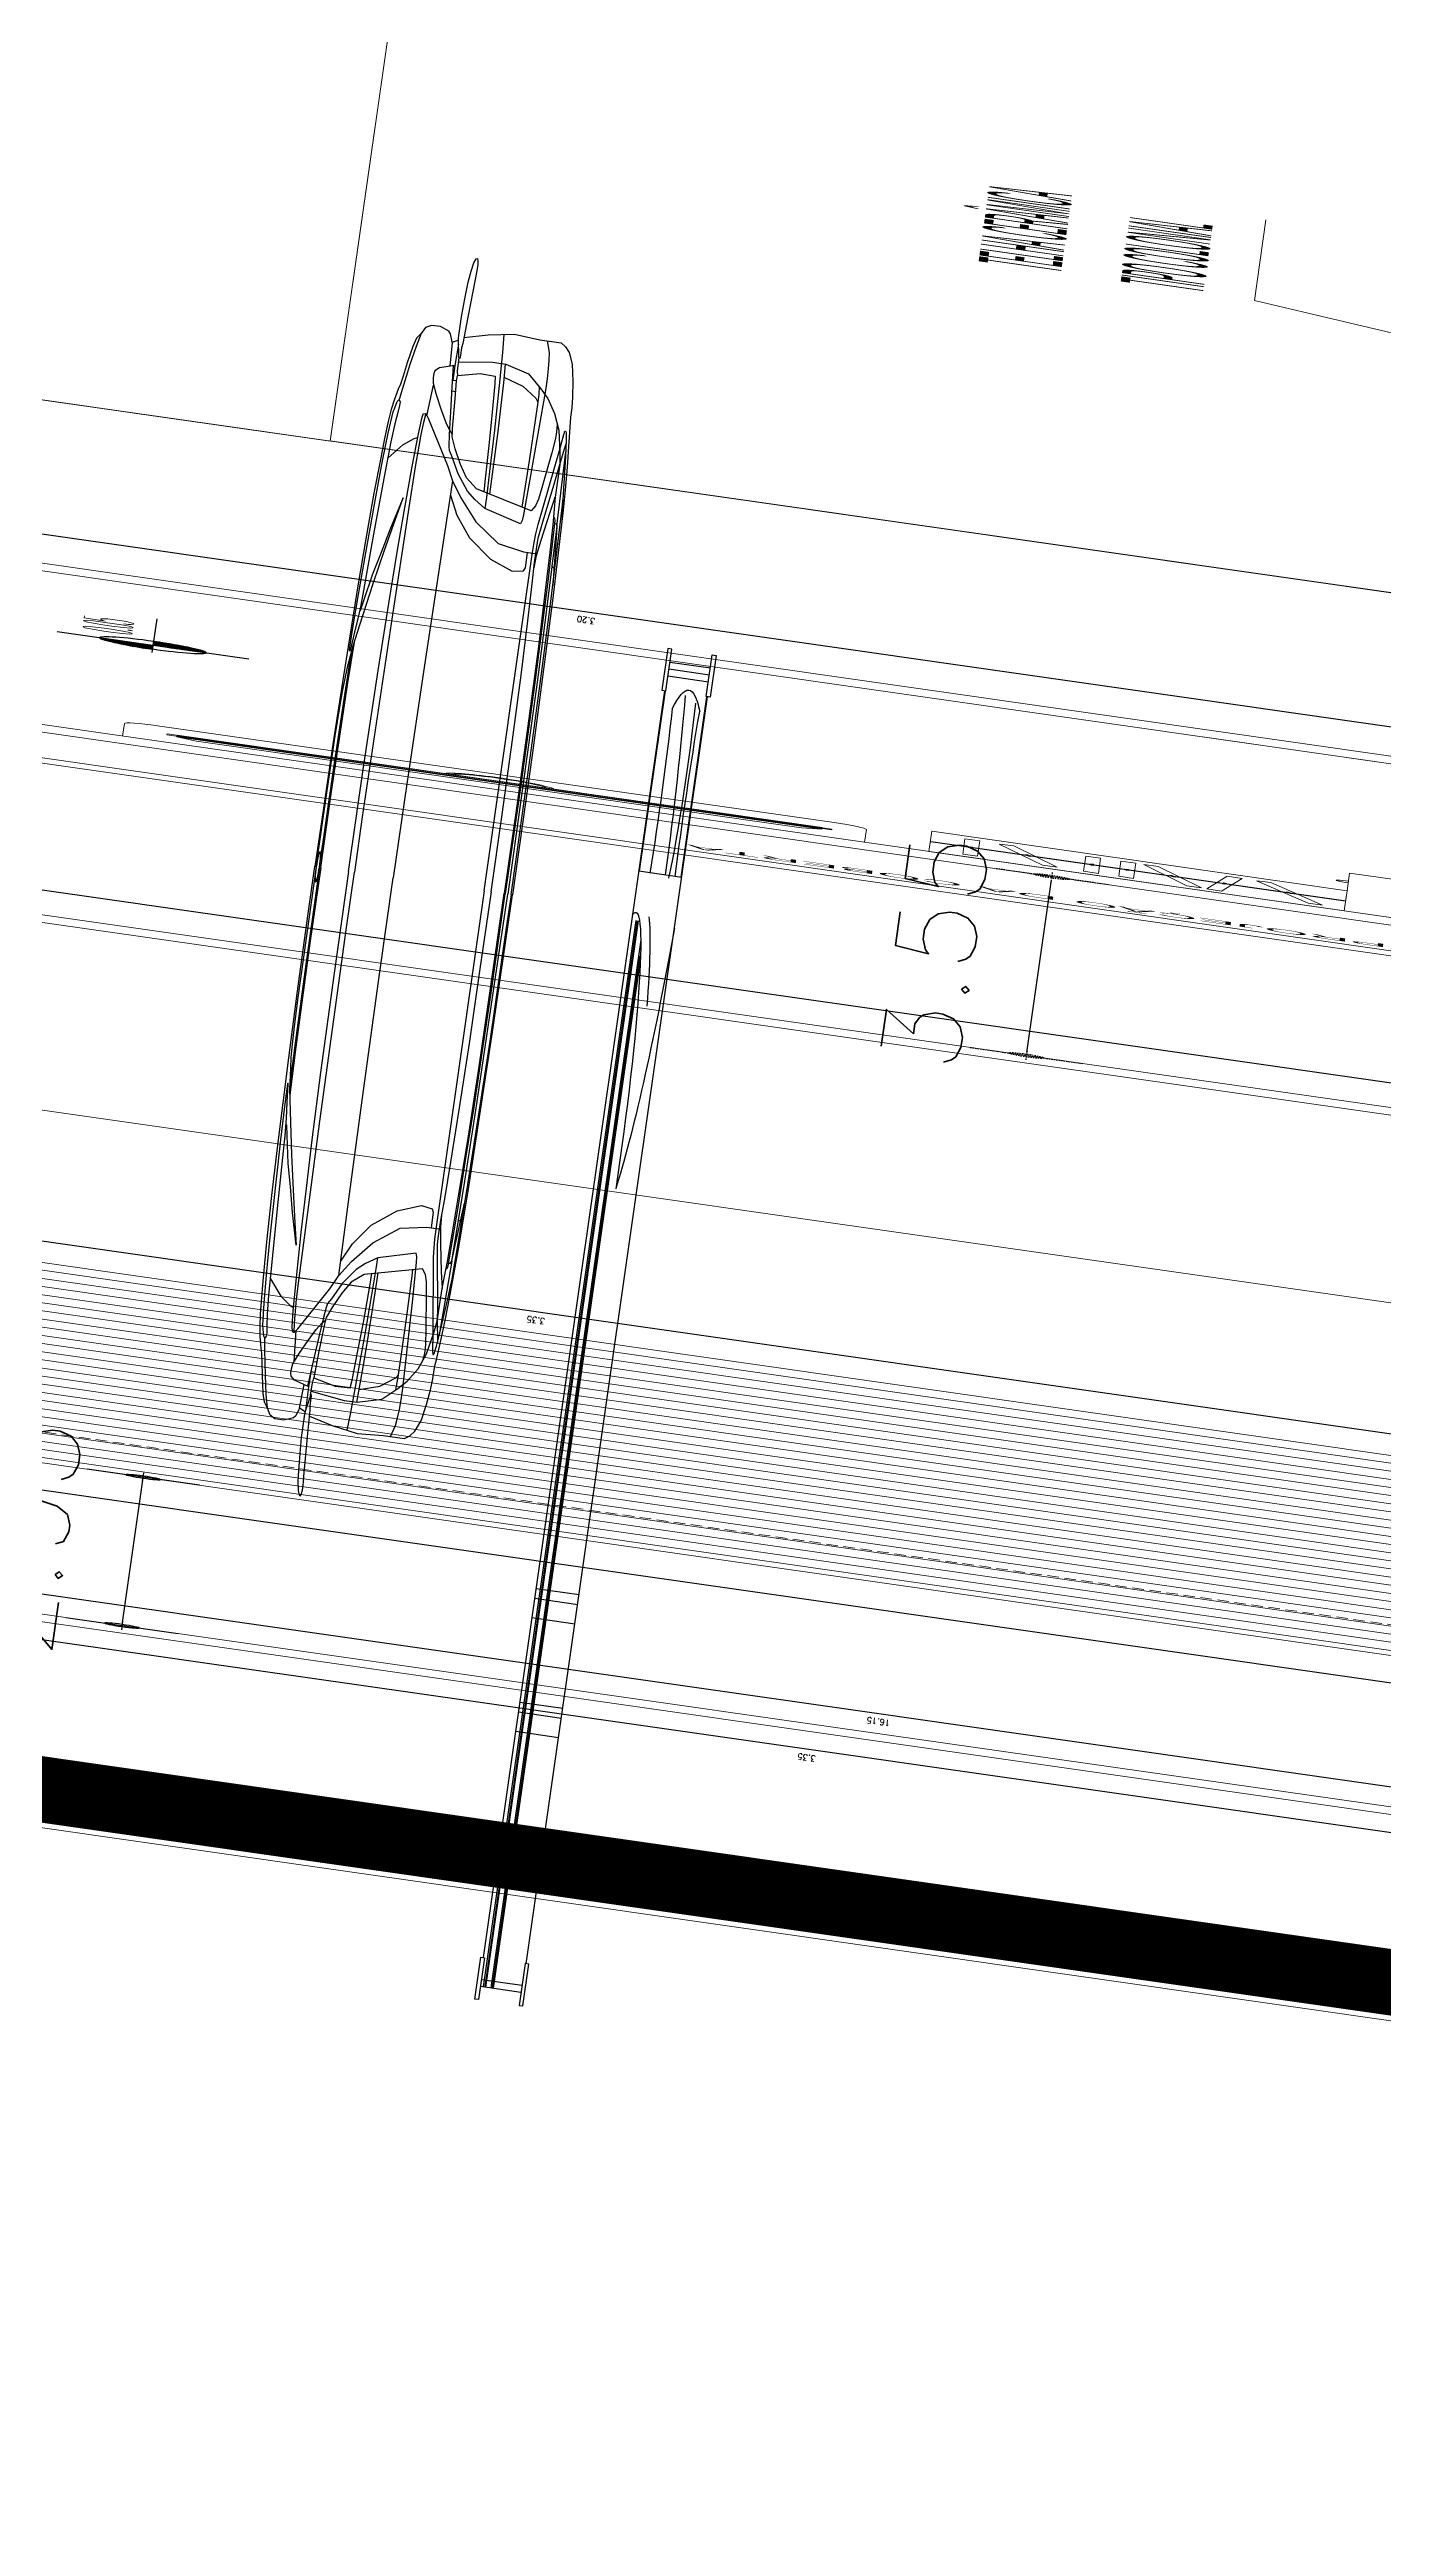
# Model space of a CAD drawing. Header units: millimetres. Extents: x -361192058 to 101130107379, y -14071650034 to 19218552450.
# Drawn here: x -135199 to -135078.9, y 40211.7 to 40434.7 of the extents above; entities that cross this region are included whole.
import ezdxf
from ezdxf.enums import TextEntityAlignment as Align

# ---------------------------------------------------------------- set-up
doc = ezdxf.new("R2010")
doc.units = ezdxf.units.MM
doc.header["$LTSCALE"] = 0.5
doc.linetypes.add('HIDDEN', pattern=[0.375, 0.25, -0.125])
doc.linetypes.add('HIDDEN2', pattern=[0.1875, 0.125, -0.0625])
for name, color, linetype in [('02', 2, 'Continuous'), ('DIVERSOS', 4, 'Continuous'), ('ESQUADRIAS', 3, 'Continuous'), ('HATCH', 8, 'Continuous'), ('MOBIL-I', 251, 'Continuous'), ('parede', 2, 'Continuous'), ('PISO', 8, 'Continuous'), ('proj', 8, 'HIDDEN'), ('projeção 02', 7, 'HIDDEN2'), ('TXT_0', 7, 'Continuous')]:
    doc.layers.add(name, color=color, linetype=linetype)
doc.layers.add('E-lay-9', color=9, linetype='Continuous', lineweight=9)
doc.styles.add('ADITIVOCAD', font='ROMANS.shx')
doc.styles.add('SANSSERIF', font='sas_____.pfb', dxfattribs={"height": 1})
doc.styles.get("Standard").update_dxf_attribs({"font": 'txt.shx', "height": 0.12})
doc.dimstyles.new('ESCALA50', dxfattribs={"dimtxt": 0.1, "dimasz": 0.06, "dimexe": 0.18, "dimexo": 0.06, "dimgap": 0.1, "dimtad": 1, "dimzin": 4, "dimdsep": 46, "dimtxsty": 'Standard', "dimblk1": 'BOLA', "dimblk2": 'BOLA', "dimsah": 1, "dimcen": -0.06, "dimse1": 1, "dimse2": 1, "dimclrd": 7, "dimclrt": 3, "dimadec": 0, "dimazin": 0, "dimtfac": 1, "dimtix": 1, "dimtmove": 0, "dimatfit": 3, "dimldrblk": 'BOLA', "dimfxl": 0, "dimtolj": 1, "dimtzin": 4, "dimarcsym": 0})

# ---------------------------------------------------------------- blocks, each defined once
blk = doc.blocks.new('Adc_nivelpl')
h = blk.add_hatch()
h.set_pattern_fill('_U', color=256, scale=0.005, angle=45, style=0, double=1)
h.set_pattern_definition([(45, (-5.8772514, -3.5161936), (-0.003535534, 0.003535534), []), (135, (-5.8772514, -3.5161936), (-0.003535534, -0.003535534), [])])
h.paths.add_polyline_path([(0.1954, -0.0865, 0.414214), (0.0865, -0.1954), (0.1954, -0.1954)])
h.paths.add_polyline_path([(0.1954, -0.1954), (0.1954, -0.3043, 0.414214), (0.3043, -0.1954)])
for p, q in [((0.1954, 0), (0.1954, -0.3908)), ((0.8958, -0.1954), (0, -0.1954))]:
    blk.add_line(p, q)
blk.add_circle((0.1954, -0.1954), 0.1089)
at = {"flags": 8}
blk.add_attdef('NIVEL', (0.3642, -0.1501), '', height=0.1, dxfattribs=at)
blk = doc.blocks.new('CamaSolteiroP_20')
for p, q in [((-37.72, 0), (37.72, 0)), ((-37.72, -1), (37.72, -1)), ((-37.72, -2), (37.72, -2)), ((-40, -185.91), (-40, -4.09)), ((-39, -30), (-39, -4.09)), ((39, -4.09), (39, -30)), ((40, -4.09), (40, -185.91)), ((-40, -30), (40, -30)), ((37.72, -189), (-37.72, -189)), ((37.72, -190), (-37.72, -190))]:
    blk.add_line(p, q)
at = {"color": 8}
for p, q in [((28.36, -36.99), (28.36, -190)), ((29.75, -36.99), (29.75, -190)), ((32.55, -36.99), (32.55, -190)), ((15.77, -41.86), (15.77, -190)), ((18.56, -39.59), (18.56, -190)), ((14.37, -42.5), (14.37, -190)), ((40, -132.93), (-40, -132.93)), ((40, -134.33), (-40, -134.33)), ((40, -137.12), (-40, -137.12)), ((40, -149.24), (-40, -149.24)), ((40, -150.64), (-40, -150.64)), ((40, -153.43), (-40, -153.43))]:
    blk.add_line(p, q, dxfattribs=at)
for points in [[(-44.82, -4.09), (-37.72, -4.09), (-37.72, 1.9), (-44.82, 1.9)], [(44.82, -4.09), (37.72, -4.09), (37.72, 1.9), (44.82, 1.9)], [(-44.82, -185.91), (-37.72, -185.91), (-37.72, -191.9), (-44.82, -191.9)], [(44.82, -185.91), (37.72, -185.91), (37.72, -191.9), (44.82, -191.9)]]:
    blk.add_lwpolyline(points, close=True)
for centre, radius, start, end in [((-4.53, -117.97), 114.44, 76.9055, 102.6216), ((-69.4, -20.59), 42.35, 347.1561, 19.7175), ((54.91, -21.37), 36.66, 156.0862, 193.6963), ((31.92, -2.06), 80.08, 206.0885, 245.813), ((34.46, -71.38), 35.55, 81.0342, 186.0266)]:
    blk.add_arc(centre, radius, start, end)
for centre, radius, start, end in [((2, -15.4), 23.74, 154.5854, 219.1554), ((35.51, -33.24), 44.85, 139.8836, 175.8528), ((21.8, -77.11), 42.73, 106.9145, 138.5644)]:
    blk.add_arc(centre, radius, start, end, dxfattribs=at)
blk = doc.blocks.new('top')
for points in [[(1324.7, 824.1), (1322.6, 845.5), (1324.1, 859.6), (1338.1, 883.9), (1359.5, 909.7), (1381.6, 926.7), (1409.7, 940), (1445.8, 946.6), (1473.1, 947.3), (1486.4, 943.6), (1493.1, 938.5), (1494.5, 931.8), (1484.2, 917.8), (1445.1, 857.3), (1421.5, 816.8), (1411.9, 810.1), (1410.8, 798.5), (1408.2, 795.7), (1399.1, 792.7), (1385.1, 794.7), (1367, 802.3), (1339.5, 814.8), (1324.7, 824.1)], [(1330.5, 820.5), (1210.6, 815.8), (1197.2, 819.4), (1155.1, 828.3), (1116.7, 831.9), (939.5, 837.3), (759.2, 837.1), (654.5, 832.6), (585.6, 822.8), (521.2, 802.2), (450.5, 773.6), (370.9, 736), (336, 719.1), (363.4, 715.3), (365.2, 709.9), (351.8, 701), (320.5, 681.3), (296.3, 653.6), (262.3, 597.2), (216.7, 511.4), (178.2, 433.6), (168.4, 410.3), (158.5, 396.9), (146.9, 383.5), (117.4, 360.2), (83.4, 331.6), (78, 330.7), (70, 332.5), (71.7, 339.7), (74.4, 366.5), (90.5, 417.5), (114.7, 481.9), (155.9, 570.4), (186.3, 623.2), (218.5, 666.1), (255.2, 699.2), (274.9, 705.4), (306.2, 715.3), (336, 719.1)], [(3057.7, 838.9), (3127.2, 821.5), (3147.1, 809.6), (3158, 796.7), (3162.9, 781.8), (3162.9, 763.9), (3150, 723.3), (3112.3, 632.9), (3082.5, 572.4), (3069.6, 563.5), (3048.8, 558.5), (2314.5, 573.7), (2088.9, 584.9), (1923.7, 596), (1692.7, 619.8), (1524.3, 645.2), (1460.7, 653.2), (1445.4, 659.3), (1417.5, 677.1), (1380.8, 711.7), (1336.2, 749.5), (1300.2, 781.2)], [(1426.7, 825.8), (1889.9, 835), (2403.5, 841.5), (2914.2, 838.9), (3336.5, 838.9), (3434.3, 833.8), (3520.6, 826), (3611.5, 809.1), (3673.3, 783.4), (3710.6, 760.2), (3723.5, 743.5), (3727.4, 729.4), (3731.2, 721.6), (3739, 713.9), (3772.4, 684.3), (3800.8, 653.4), (3825.2, 618.7), (3840.7, 587.8), (3861.3, 540.2), (3885.7, 454), (3906.3, 336.9), (3920.5, 217.2), (3930, 0)], [(2198.8, 838.9), (2219.8, 811.4), (2248.8, 761.4), (2278.5, 693.5), (2300.3, 630.2), (2310.5, 590.4), (2314.5, 573.7)], [(585.6, 822.8), (509, 814.6), (457.4, 801.3), (396, 775.5), (350.6, 754.6), (321.3, 742.1), (291.3, 734.4), (243.8, 717), (212.2, 702.2), (186.4, 683.4), (163.3, 657.5), (141.7, 627.6), (108.9, 573.2), (76.1, 502.7), (52.4, 430.2), (21.6, 292.4), (7.7, 194.1), (0, 72), (0, 0)], [(1210.6, 815.8), (1231.7, 779.6)], [(1339.5, 814.8), (1330.4, 781.9), (1332.8, 758.9)], [(1388.2, 794.2), (1388.7, 778.4), (1392.9, 773.7), (1405.6, 767.6)], [(1388.4, 788.2), (2055.6, 794.8), (2315.2, 794.8), (2786.9, 785), (3068.4, 765.5), (3232.7, 752.5), (3406.8, 731.4), (3532, 707), (3617.2, 674.1), (3650.7, 655.9), (3650.9, 605.9)], [(2308.5, 794.8), (2322.3, 766.3), (2336.8, 731.9), (2349.1, 691.9), (2360.2, 626.9), (2363.1, 596.3)], [(1330.4, 781.9), (1034.7, 775), (955.6, 769.8), (940.8, 765.5), (940.8, 758.5), (954.7, 750.7), (1046.8, 734.2), (1185.9, 712.5), (1313.6, 694.3), (1411.4, 682.9)], [(1405.6, 759.1), (1325.6, 758.9)], [(3484.3, 716.3), (3493.2, 709.4), (3495.1, 700.3), (3490.6, 691.9), (3458.6, 671.8), (3365.4, 617), (3333.3, 599.2), (3292.9, 588.4), (3218.1, 580.3), (2097.5, 601.3), (1866.8, 616), (1714.9, 634.5), (1569.2, 656.7), (1477.9, 674.1), (1460.3, 686.9), (1425.7, 731.8), (1405.6, 759.1), (1405.6, 767.6), (1844.1, 775.5), (2141.4, 774.5), (2156.9, 762.8), (2184.2, 720.1), (2214.3, 673.5), (2236.6, 618.1), (2243.5, 598.6)], [(2318, 775.1), (2711.1, 765.6), (2998.1, 750), (3046.7, 744.9)], [(3031, 768.1), (3042.3, 756.7), (3046.7, 744.9), (3046.7, 716.8), (3040.4, 655), (3032.3, 593.2), (3029.9, 583.8)], [(923.5, 700.4), (970.5, 747.9)], [(1343.6, 743.2), (1417.4, 743)], [(668.3, 0), (671.2, 156), (684.3, 307.6), (703.9, 410.8), (724.8, 489.2), (747, 551.9), (777.1, 621.2), (808, 671.5), (831.8, 695.3), (849.2, 702.6), (894.2, 703.6), (952.9, 697.1), (1464.5, 630.3), (1607.5, 608.3), (1587.7, 484), (1571.6, 325.7), (1556.9, 143.8), (1554.6, 0)], [(894.2, 703.6), (874.7, 689.7), (857.7, 670.8), (848.8, 653.1), (840.1, 621.1), (830.1, 559.1), (805.6, 381.2), (784.5, 84.7), (782.8, 0)], [(1411.4, 682.9), (1472.9, 677.8)], [(3362.3, 0), (3362.3, 514.7), (3366.5, 533.4), (3375.4, 546.8), (3393.3, 561.1), (3603, 676.8), (3642.8, 701.6), (3657.8, 706.9), (3667.5, 706.9), (3682.6, 705.1), (3706.5, 693.6), (3737.4, 668.9), (3790.5, 620.3), (3819.6, 593.8), (3839.1, 577.8), (3848.6, 569.4)], [(3501.2, 0), (3500.2, 118.2), (3494.8, 232.5), (3481.6, 331.3), (3462.3, 414.4), (3446.6, 470.9), (3432.2, 503.5), (3429.8, 527.5), (3433.4, 540.8), (3473.1, 562.5), (3603.2, 628.7), (3659.9, 661.2), (3698.4, 680.5), (3713.5, 688)], [(3763.4, 562.7), (3728.3, 676.2)], [(281.1, 628.3), (533.4, 651.7), (739.9, 663.8), (804.7, 666.1)], [(1607.5, 608.3), (1811.4, 584.7), (2173.6, 552), (2667.3, 524.3), (3185.4, 517.1), (3414.8, 517.1)], [(3435.8, 495.2), (3449.6, 514.1), (3498, 538.5), (3590.2, 580.9), (3650.9, 605.9), (3666.2, 587.4), (3682.1, 564), (3699.8, 522.2), (3717.7, 463.9), (3739.1, 378.4), (3753.3, 268.2), (3761.7, 138), (3761.7, 0)], [(3897.5, 0), (3896.9, 54.3), (3890.2, 224.3), (3876.5, 346.1), (3856.1, 444.4), (3833.6, 532.1), (3813.2, 595.4), (3809.6, 602.9)], [(25, 0), (25.9, 109.5), (31.8, 200.3), (39, 244.5), (50.2, 271.2), (63.8, 291.1), (82.8, 308.1), (126.5, 339.4), (200.4, 372.4), (346.6, 437.5), (474.8, 489.9), (601.3, 538.7), (691.6, 572.2), (528.4, 524.1), (411.9, 485.3), (307.9, 451.3), (206.6, 409.4), (169.2, 393.4)], [(1604, 586.4), (1781.8, 557.8), (2094, 526.2), (2562.6, 498.8), (3018.1, 485.8), (3235.9, 488.3), (3267.3, 493.3), (3267.3, 517.1)], [(3674.2, 575.7), (3698.1, 573.7), (3705.5, 570.7), (3721.5, 534.8), (3739.7, 477.6), (3755.3, 402.3), (3769.6, 326.9), (3778.7, 233.3), (3783.9, 155.4), (3783.9, 0)], [(3707.4, 566.3), (3747.8, 566), (3763.4, 562.7), (3781.2, 545), (3848.7, 473.2)], [(3763.4, 562.7), (3794.9, 439.7), (3812.5, 328), (3830.1, 95.9), (3832, 0)], [(3824.3, 499.1), (3779.1, 501.2)], [(113.7, 0), (114.5, 116.1), (121.5, 218.1), (132, 282.6), (146.6, 348.4)], [(87.8, 0), (92.6, 149), (103.5, 257.7), (113.7, 319.6), (119.5, 334.3)], [(585.6, -822.8), (509, -814.6), (457.4, -801.3), (396, -775.5), (350.6, -754.6), (321.3, -742.1), (291.3, -734.4), (243.8, -717), (212.2, -702.2), (186.4, -683.4), (163.3, -657.5), (141.7, -627.6), (108.9, -573.2), (76.1, -502.7), (52.4, -430.2), (21.6, -292.4), (7.7, -194.1), (0, -72), (0, 0)], [(25, 0), (25.9, -109.5), (31.8, -200.3), (39, -244.5), (50.2, -271.2), (63.8, -291.1), (82.8, -308.1), (126.5, -339.4), (200.4, -372.4), (346.6, -437.5), (474.8, -489.9), (601.3, -538.7), (691.6, -572.2), (528.4, -524.1), (411.9, -485.3), (307.9, -451.3), (206.6, -409.4), (169.2, -393.4)], [(87.8, 0), (92.6, -149), (103.5, -257.7), (113.7, -319.6), (119.5, -334.3)], [(113.7, 0), (114.5, -116.1), (121.5, -218.1), (132, -282.6), (146.6, -348.4)], [(668.3, 0), (671.2, -156), (684.3, -307.6), (703.9, -410.8), (724.8, -489.2), (747, -551.9), (777.1, -621.2), (808, -671.5), (831.8, -695.3), (849.2, -702.6), (894.2, -703.6), (952.9, -697.1), (1464.5, -630.3), (1607.5, -608.3), (1587.7, -484), (1571.6, -325.7), (1556.9, -143.8), (1554.6, 0)], [(894.2, -703.6), (874.7, -689.7), (857.7, -670.8), (848.8, -653.1), (840.1, -621.1), (830.1, -559.1), (805.6, -381.2), (784.5, -84.7), (782.8, 0)], [(1426.7, -825.8), (1889.9, -835), (2403.5, -841.5), (2914.2, -838.9), (3336.5, -838.9), (3434.3, -833.8), (3520.6, -826), (3611.5, -809.1), (3673.3, -783.4), (3710.6, -760.2), (3723.5, -743.5), (3727.4, -729.4), (3731.2, -721.6), (3739, -713.9), (3772.4, -684.3), (3800.8, -653.4), (3825.2, -618.7), (3840.7, -587.8), (3861.3, -540.2), (3885.7, -454), (3906.3, -336.9), (3920.5, -217.2), (3930, 0)], [(3362.3, 0), (3362.3, -514.7), (3366.5, -533.4), (3375.4, -546.8), (3393.3, -561.1), (3603, -676.8), (3642.8, -701.6), (3657.8, -706.9), (3667.5, -706.9), (3682.6, -705.1), (3706.5, -693.6), (3737.4, -668.9), (3790.5, -620.3), (3819.6, -593.8), (3839.1, -577.8), (3848.6, -569.4)], [(3501.2, 0), (3500.2, -118.2), (3494.8, -232.5), (3481.6, -331.3), (3462.3, -414.4), (3446.6, -470.9), (3432.2, -503.5), (3429.8, -527.5), (3433.4, -540.8), (3473.1, -562.5), (3603.2, -628.7), (3659.9, -661.2), (3698.4, -680.5), (3713.5, -688)], [(3435.8, -495.2), (3449.6, -514.1), (3498, -538.5), (3590.2, -580.9), (3650.9, -605.9), (3666.2, -587.4), (3682.1, -564), (3699.8, -522.2), (3717.7, -463.9), (3739.1, -378.4), (3753.3, -268.2), (3761.7, -138), (3761.7, 0)], [(3674.2, -575.7), (3698.1, -573.7), (3705.5, -570.7), (3721.5, -534.8), (3739.7, -477.6), (3755.3, -402.3), (3769.6, -326.9), (3778.7, -233.3), (3783.9, -155.4), (3783.9, 0)], [(3763.4, -562.7), (3794.9, -439.7), (3812.5, -328), (3830.1, -95.9), (3832, 0)], [(3897.5, 0), (3896.9, -54.3), (3890.2, -224.3), (3876.5, -346.1), (3856.1, -444.4), (3833.6, -532.1), (3813.2, -595.4), (3809.6, -602.9)], [(1330.5, -820.5), (1210.6, -815.8), (1197.2, -819.4), (1155.1, -828.3), (1116.7, -831.9), (939.5, -837.3), (759.2, -837.1), (654.5, -832.6), (585.6, -822.8), (521.2, -802.2), (450.5, -773.6), (370.9, -736), (336, -719.1), (363.4, -715.3), (365.2, -709.9), (351.8, -701), (320.5, -681.3), (296.3, -653.6), (262.3, -597.2), (216.7, -511.4), (178.2, -433.6), (168.4, -410.3), (158.5, -396.9), (146.9, -383.5), (117.4, -360.2), (83.4, -331.6), (78, -330.7), (70, -332.5), (71.7, -339.7), (74.4, -366.5), (90.5, -417.5), (114.7, -481.9), (155.9, -570.4), (186.3, -623.2), (218.5, -666.1), (255.2, -699.2), (274.9, -705.4), (306.2, -715.3), (336, -719.1)], [(1604, -586.4), (1781.8, -557.8), (2094, -526.2), (2562.6, -498.8), (3018.1, -485.8), (3235.9, -488.3), (3267.3, -493.3), (3267.3, -517.1)], [(3707.4, -566.3), (3747.8, -566), (3763.4, -562.7), (3781.2, -545), (3848.7, -473.2)], [(1607.5, -608.3), (1811.4, -584.7), (2173.6, -552), (2667.3, -524.3), (3185.4, -517.1), (3414.8, -517.1)], [(3824.3, -499.1), (3779.1, -501.2)], [(3057.7, -838.9), (3127.2, -821.5), (3147.1, -809.6), (3158, -796.7), (3162.9, -781.8), (3162.9, -763.9), (3150, -723.3), (3112.3, -632.9), (3082.5, -572.4), (3069.6, -563.5), (3048.8, -558.5), (2314.5, -573.7), (2088.9, -584.9), (1923.7, -596), (1692.7, -619.8), (1524.3, -645.2), (1460.7, -653.2), (1445.4, -659.3), (1417.5, -677.1), (1380.8, -711.7), (1336.2, -749.5), (1300.2, -781.2)], [(3763.4, -562.7), (3728.3, -676.2)], [(3484.3, -716.3), (3493.2, -709.4), (3495.1, -700.3), (3490.6, -691.9), (3458.6, -671.8), (3365.4, -617), (3333.3, -599.2), (3292.9, -588.4), (3218.1, -580.3), (2097.5, -601.3), (1866.8, -616), (1714.9, -634.5), (1569.2, -656.7), (1477.9, -674.1), (1460.3, -686.9), (1425.7, -731.8), (1405.6, -759.1), (1405.6, -767.6), (1844.1, -775.5), (2141.4, -774.5), (2156.9, -762.8), (2184.2, -720.1), (2214.3, -673.5), (2236.6, -618.1), (2243.5, -598.6)], [(2198.8, -838.9), (2219.8, -811.4), (2248.8, -761.4), (2278.5, -693.5), (2300.3, -630.2), (2310.5, -590.4), (2314.5, -573.7)], [(2308.5, -794.8), (2322.3, -766.3), (2336.8, -731.9), (2349.1, -691.9), (2360.2, -626.9), (2363.1, -596.3)], [(3031, -768.1), (3042.3, -756.7), (3046.7, -744.9), (3046.7, -716.8), (3040.4, -655), (3032.3, -593.2), (3029.9, -583.8)], [(281.1, -628.3), (533.4, -651.7), (739.9, -663.8), (804.7, -666.1)], [(1388.4, -788.2), (2055.6, -794.8), (2315.2, -794.8), (2786.9, -785), (3068.4, -765.5), (3232.7, -752.5), (3406.8, -731.4), (3532, -707), (3617.2, -674.1), (3650.7, -655.9), (3650.9, -605.9)], [(923.5, -700.4), (970.5, -747.9)], [(1330.4, -781.9), (1034.7, -775), (955.6, -769.8), (940.8, -765.5), (940.8, -758.5), (954.7, -750.7), (1046.8, -734.2), (1185.9, -712.5), (1313.6, -694.3), (1411.4, -682.9)], [(1411.4, -682.9), (1472.9, -677.8)], [(1343.6, -743.2), (1417.4, -743)], [(2318, -775.1), (2711.1, -765.6), (2998.1, -750), (3046.7, -744.9)], [(1210.6, -815.8), (1231.7, -779.6)], [(1405.6, -759.1), (1325.6, -758.9)], [(1339.5, -814.8), (1330.4, -781.9), (1332.8, -758.9)], [(1388.2, -794.2), (1388.7, -778.4), (1392.9, -773.7), (1405.6, -767.6)], [(1324.7, -824.1), (1322.6, -845.5), (1324.1, -859.6), (1338.1, -883.9), (1359.5, -909.7), (1381.6, -926.7), (1409.7, -940), (1445.8, -946.6), (1473.1, -947.3), (1486.4, -943.6), (1493.1, -938.5), (1494.5, -931.8), (1484.2, -917.8), (1445.1, -857.3), (1421.5, -816.8), (1411.9, -810.1), (1410.8, -798.5), (1408.2, -795.7), (1399.1, -792.7), (1385.1, -794.7), (1367, -802.3), (1339.5, -814.8), (1324.7, -824.1)]]:
    blk.add_lwpolyline(points)
for start, end in [(0, 180), (180, 0)]:
    blk.add_arc((56.9, 0), 23.5, start, end)
blk = doc.blocks.new('fiat')
at = {"color": 1}
blk.add_blockref('top', (-0.2, 0), dxfattribs=at)
blk = doc.blocks.new('BOLA')
for p, q in [((0, -1.435), (0, 1.435)), ((-1.435, 0), (1.435, 0))]:
    blk.add_line(p, q)
blk.add_circle((0, 0), 0.452)
blk = doc.blocks.new('*D789')
at = {"layer": 'Defpoints', "color": 0, "transparency": 16777216}
for p in [(3914.988, 2430.188), (3914.988, 2426.988), (3915.7056, 2426.988)]:
    blk.add_point(p, dxfattribs=at)
at = {"layer": 'DIVERSOS', "color": 7, "lineweight": -2, "transparency": 16777216}
blk.add_line((3915.7056, 2430.128), (3915.7056, 2427.048), dxfattribs=at)
at = {"layer": 'DIVERSOS', "color": 7, "lineweight": -2, "transparency": 16777216, "xscale": 0.06, "yscale": 0.06, "zscale": 0.06}
for p, rotation in [((3915.7056, 2430.188), 90), ((3915.7056, 2426.988), 270)]:
    blk.add_blockref('BOLA', p, dxfattribs=dict(at, rotation=rotation))
at = {"layer": 'DIVERSOS', "color": 3, "lineweight": 18, "transparency": 16777216, "insert": (3915.5456, 2428.588), "char_height": 0.12, "attachment_point": 5, "rotation": 90}
blk.add_mtext('\\A1;3.20', dxfattribs=at)
blk = doc.blocks.new('*D771')
at = {"layer": 'Defpoints', "color": 0, "transparency": 16777216}
for p in [(3909.838, 2430.188), (3908.7717, 2419.838), (3909.838, 2419.838)]:
    blk.add_point(p, dxfattribs=at)
at = {"layer": 'DIVERSOS', "color": 7, "lineweight": -2, "transparency": 16777216}
blk.add_line((3908.7717, 2430.128), (3908.7717, 2419.898), dxfattribs=at)
at = {"layer": 'DIVERSOS', "color": 7, "lineweight": -2, "transparency": 16777216, "xscale": 0.06, "yscale": 0.06, "zscale": 0.06}
for p, rotation in [((3908.7717, 2430.188), 90), ((3908.7717, 2419.838), 270)]:
    blk.add_blockref('BOLA', p, dxfattribs=dict(at, rotation=rotation))
at = {"layer": 'DIVERSOS', "color": 3, "lineweight": 18, "transparency": 16777216, "insert": (3908.6117, 2425.013), "char_height": 0.12, "attachment_point": 5, "rotation": 90}
blk.add_mtext('\\A1;10.35', dxfattribs=at)
blk = doc.blocks.new('*D817')
at = {"layer": 'Defpoints', "color": 0, "transparency": 16777216}
for p in [(3901.3616, 2430.188), (3901.9251, 2430.188), (3901.3616, 2426.838)]:
    blk.add_point(p, dxfattribs=at)
at = {"layer": 'DIVERSOS', "color": 7, "lineweight": -2, "transparency": 16777216}
blk.add_line((3901.9251, 2426.898), (3901.9251, 2430.128), dxfattribs=at)
at = {"layer": 'DIVERSOS', "color": 7, "lineweight": -2, "transparency": 16777216, "xscale": 0.06, "yscale": 0.06, "zscale": 0.06}
for p, rotation in [((3901.9251, 2430.188), 90), ((3901.9251, 2426.838), 270)]:
    blk.add_blockref('BOLA', p, dxfattribs=dict(at, rotation=rotation))
at = {"layer": 'DIVERSOS', "color": 3, "lineweight": 18, "transparency": 16777216, "insert": (3901.7651, 2428.513), "char_height": 0.12, "attachment_point": 5, "rotation": 90}
blk.add_mtext('\\A1;3.35', dxfattribs=at)
blk = doc.blocks.new('*D827')
at = {"layer": 'Defpoints', "color": 0, "transparency": 16777216}
for p in [(3894.1564, 2429.688), (3897.7103, 2429.688), (3897.7116, 2426.338)]:
    blk.add_point(p, dxfattribs=at)
at = {"layer": 'DIVERSOS', "color": 7, "lineweight": -2, "transparency": 16777216}
blk.add_line((3894.1564, 2426.398), (3894.1564, 2429.628), dxfattribs=at)
at = {"layer": 'DIVERSOS', "color": 7, "lineweight": -2, "transparency": 16777216, "xscale": 0.06, "yscale": 0.06, "zscale": 0.06}
for p, rotation in [((3894.1564, 2429.688), 90), ((3894.1564, 2426.338), 270)]:
    blk.add_blockref('BOLA', p, dxfattribs=dict(at, rotation=rotation))
at = {"layer": 'DIVERSOS', "color": 3, "lineweight": 18, "transparency": 16777216, "insert": (3893.9964, 2428.013), "char_height": 0.12, "attachment_point": 5, "rotation": 90}
blk.add_mtext('\\A1;3.35', dxfattribs=at)
blk = doc.blocks.new('*D777')
at = {"layer": 'Defpoints', "color": 0, "transparency": 16777216}
for p in [(3897.0824, 2429.588), (3897.0824, 2419.838), (3897.0824, 2419.838)]:
    blk.add_point(p, dxfattribs=at)
at = {"layer": 'DIVERSOS', "color": 7, "lineweight": -2, "transparency": 16777216}
blk.add_line((3897.0824, 2429.528), (3897.0824, 2419.898), dxfattribs=at)
at = {"layer": 'DIVERSOS', "color": 7, "lineweight": -2, "transparency": 16777216, "xscale": 0.06, "yscale": 0.06, "zscale": 0.06}
for p, rotation in [((3897.0824, 2429.588), 90), ((3897.0824, 2419.838), 270)]:
    blk.add_blockref('BOLA', p, dxfattribs=dict(at, rotation=rotation))
at = {"layer": 'DIVERSOS', "color": 3, "lineweight": 18, "transparency": 16777216, "insert": (3896.9224, 2424.713), "char_height": 0.12, "attachment_point": 5, "rotation": 90}
blk.add_mtext('\\A1;9.75', dxfattribs=at)
blk = doc.blocks.new('*D829')
at = {"layer": 'Defpoints', "color": 0, "transparency": 16777216}
for p in [(3895.7116, 2435.988), (3894.6616, 2419.838), (3895.0576, 2419.838)]:
    blk.add_point(p, dxfattribs=at)
at = {"layer": 'DIVERSOS', "color": 7, "lineweight": -2, "transparency": 16777216}
blk.add_line((3895.0576, 2435.928), (3895.0576, 2419.898), dxfattribs=at)
at = {"layer": 'DIVERSOS', "color": 7, "lineweight": -2, "transparency": 16777216, "xscale": 0.06, "yscale": 0.06, "zscale": 0.06}
for p, rotation in [((3895.0576, 2435.988), 90), ((3895.0576, 2419.838), 270)]:
    blk.add_blockref('BOLA', p, dxfattribs=dict(at, rotation=rotation))
at = {"layer": 'DIVERSOS', "color": 3, "lineweight": 18, "transparency": 16777216, "insert": (3894.8976, 2427.913), "char_height": 0.12, "attachment_point": 5, "rotation": 90}
blk.add_mtext('\\A1;16.15', dxfattribs=at)
blk = doc.blocks.new('*D843')
at = {"layer": 'Defpoints', "color": 0, "linetype": 'ByBlock', "transparency": 16777216}
for p in [(3911.8424, 2427.8338), (3908.288, 2427.763), (3911.8424, 2427.763)]:
    blk.add_point(p, dxfattribs=at)
at = {"layer": 'proj', "color": 7, "linetype": 'ByBlock', "lineweight": -2, "transparency": 16777216}
blk.add_line((3908.348, 2427.8338), (3911.7824, 2427.8338), dxfattribs=at)
at = {"layer": 'proj', "color": 7, "linetype": 'ByBlock', "lineweight": -2, "transparency": 16777216, "xscale": 0.06, "yscale": 0.06, "zscale": 0.06, "rotation": 180}
blk.add_blockref('BOLA', (3908.288, 2427.8338), dxfattribs=at)
at = {"layer": 'proj', "color": 7, "linetype": 'ByBlock', "lineweight": -2, "transparency": 16777216, "xscale": 0.06, "yscale": 0.06, "zscale": 0.06}
blk.add_blockref('BOLA', (3911.8424, 2427.8338), dxfattribs=at)
at = {"layer": 'proj', "color": 3, "linetype": 'ByBlock', "lineweight": 18, "transparency": 16777216, "insert": (3910.0652, 2427.9938), "char_height": 0.12, "attachment_point": 5}
blk.add_mtext('\\A1;3.55', dxfattribs=at)
blk = doc.blocks.new('*D844')
at = {"color": 7, "lineweight": -2, "transparency": 16777216}
blk.add_line((3894.7216, 2429.0683), (3897.5516, 2429.0683), dxfattribs=at)
at = {"layer": 'Defpoints', "color": 0, "transparency": 16777216}
for p in [(3897.6116, 2429.0683), (3897.6116, 2428.1041), (3894.6616, 2427.8541)]:
    blk.add_point(p, dxfattribs=at)
at = {"color": 7, "lineweight": -2, "transparency": 16777216, "xscale": 0.06, "yscale": 0.06, "zscale": 0.06, "rotation": 180}
blk.add_blockref('BOLA', (3894.6616, 2429.0683), dxfattribs=at)
at = {"color": 7, "lineweight": -2, "transparency": 16777216, "xscale": 0.06, "yscale": 0.06, "zscale": 0.06}
blk.add_blockref('BOLA', (3897.6116, 2429.0683), dxfattribs=at)
at = {"color": 3, "lineweight": 18, "transparency": 16777216, "insert": (3896.1366, 2429.2283), "char_height": 0.12, "attachment_point": 5}
blk.add_mtext('\\A1;2.95', dxfattribs=at)
blk = doc.blocks.new('APROVADO QUADRA 21.2 MBVII')
at = {"lineweight": 18}
for p, q in [((3912.1839, 2427.388), (3912.1839, 2428.0231)), ((3912.1915, 2427.388), (3912.1915, 2428.0231)), ((3912.0363, 2427.9726), (3912.3392, 2427.9726)), ((3912.0363, 2427.9499), (3912.0363, 2427.9726)), ((3912.0363, 2427.9499), (3912.3392, 2427.9499)), ((3912.1765, 2427.9594), (3912.1765, 2427.9631)), ((3912.1991, 2427.9631), (3912.1765, 2427.9631)), ((3912.1991, 2427.9594), (3912.1765, 2427.9594)), ((3912.1991, 2427.9631), (3912.1991, 2427.9594)), ((3912.3392, 2427.9499), (3912.3392, 2427.9726)), ((3912.0382, 2427.8504), (3912.3329, 2427.9199)), ((3912.3381, 2427.8978), (3912.3329, 2427.9199)), ((3912.0434, 2427.8283), (3912.3381, 2427.8978)), ((3912.1988, 2427.8785), (3912.1768, 2427.8733)), ((3912.1776, 2427.8697), (3912.1768, 2427.8733)), ((3912.1996, 2427.8748), (3912.1776, 2427.8697)), ((3912.1988, 2427.8785), (3912.1996, 2427.8748)), ((3912.0434, 2427.8283), (3912.0382, 2427.8504)), ((3912.0363, 2427.7876), (3912.3392, 2427.7876)), ((3912.0363, 2427.7649), (3912.0363, 2427.7876)), ((3912.3392, 2427.7649), (3912.3392, 2427.7876)), ((3912.0363, 2427.7649), (3912.3392, 2427.7649)), ((3912.1765, 2427.7744), (3912.1765, 2427.7782)), ((3912.1991, 2427.7782), (3912.1765, 2427.7782)), ((3912.1991, 2427.7744), (3912.1765, 2427.7744)), ((3912.1991, 2427.7782), (3912.1991, 2427.7744)), ((3912.0363, 2427.7337), (3912.3392, 2427.7337)), ((3912.0363, 2427.711), (3912.0363, 2427.7337)), ((3912.1765, 2427.7204), (3912.1765, 2427.7242)), ((3912.1991, 2427.7242), (3912.1765, 2427.7242)), ((3912.1991, 2427.7204), (3912.1765, 2427.7204)), ((3912.1991, 2427.7242), (3912.1991, 2427.7204)), ((3912.3392, 2427.711), (3912.3392, 2427.7337)), ((3912.0363, 2427.711), (3912.3392, 2427.711)), ((3912.0382, 2427.6293), (3912.3329, 2427.6988)), ((3912.0434, 2427.6072), (3912.3381, 2427.6767)), ((3912.3381, 2427.6767), (3912.3329, 2427.6988)), ((3912.1988, 2427.6575), (3912.1768, 2427.6523)), ((3912.1776, 2427.6486), (3912.1768, 2427.6523)), ((3912.1996, 2427.6538), (3912.1776, 2427.6486)), ((3912.1988, 2427.6575), (3912.1996, 2427.6538)), ((3912.0434, 2427.6072), (3912.0382, 2427.6293)), ((3912.0361, 2427.5765), (3912.0382, 2427.5991)), ((3912.0361, 2427.5765), (3912.3376, 2427.5483)), ((3912.0382, 2427.5991), (3912.3397, 2427.5709)), ((3912.1765, 2427.5728), (3912.1769, 2427.5766)), ((3912.199, 2427.5707), (3912.1765, 2427.5728)), ((3912.1994, 2427.5745), (3912.1769, 2427.5766)), ((3912.1994, 2427.5745), (3912.199, 2427.5707)), ((3912.3376, 2427.5483), (3912.3397, 2427.5709)), ((3912.0384, 2427.4439), (3912.3298, 2427.5263)), ((3912.336, 2427.5044), (3912.3298, 2427.5263)), ((3912.0446, 2427.4221), (3912.336, 2427.5044)), ((3912.1976, 2427.4791), (3912.1758, 2427.4729)), ((3912.1769, 2427.4693), (3912.1758, 2427.4729)), ((3912.1986, 2427.4754), (3912.1769, 2427.4693)), ((3912.1976, 2427.4791), (3912.1986, 2427.4754)), ((3912.0446, 2427.4221), (3912.0384, 2427.4439))]:
    blk.add_line(p, q, dxfattribs=at)
at = {"layer": '02', "color": 8, "lineweight": 18}
for p, q in [((3911.993, 2428.0239), (3911.993, 2426.988)), ((3911.993, 2428.0239), (3912.393, 2428.0239)), ((3912.393, 2428.0239), (3912.393, 2427.388)), ((3912.393, 2427.388), (3911.993, 2427.388)), ((3911.993, 2427.388), (3912.3112, 2427.388)), ((3912.743, 2427.388), (3912.393, 2427.388)), ((3912.743, 2426.988), (3912.743, 2427.388))]:
    blk.add_line(p, q, dxfattribs=at)
at = {"layer": '02', "lineweight": 18}
for points in [[(3890.495, 2402.8351), (3951.695, 2402.8351), (3951.695, 2447.3851), (3890.495, 2447.3851)], [(3918.3192, 2446.6633), (3904.4806, 2446.6633), (3904.4806, 2412.8464), (3918.3192, 2412.8464)], [(3891.245, 2446.6351), (3904.4806, 2446.6351), (3904.4806, 2412.8464), (3891.245, 2412.8464)], [(3918.3192, 2437.4627), (3930.8392, 2437.4627), (3930.8392, 2429.0101), (3918.3192, 2429.0101)], [(3930.8392, 2429.0101), (3918.3255, 2429.0101), (3918.3255, 2420.0708), (3930.8392, 2420.0708)]]:
    blk.add_lwpolyline(points, close=True, dxfattribs=at)
at = {"layer": '02', "lineweight": 18, "const_width": 0.1}
blk.add_lwpolyline([(3891.245, 2403.5851), (3950.945, 2403.5851), (3950.945, 2446.6351), (3891.245, 2446.6351)], close=True, dxfattribs=at)
at = {"layer": '02', "color": 8, "lineweight": 18}
blk.add_arc((3912.5652, 2427.3896), 0.0173, 354.5949, 185.4051, dxfattribs=at)
at = {"layer": 'DIVERSOS', "lineweight": 18}
for p, q in [((3894.5116, 2419.338), (3894.5116, 2441.938)), ((3894.6616, 2419.838), (3894.6616, 2441.938))]:
    blk.add_line(p, q, dxfattribs=at)
at = {"layer": 'E-lay-9', "lineweight": 18}
for p, q in [((3922.463, 2426.6547), (3923.6336, 2427.6537)), ((3923.6336, 2427.6537), (3925.2348, 2427.6537))]:
    blk.add_line(p, q, dxfattribs=at)
at = {"layer": 'ESQUADRIAS', "color": 3, "lineweight": 18}
blk.add_line((3901.5116, 2441.938), (3901.5116, 2426.938), dxfattribs=at)
at = {"layer": 'ESQUADRIAS', "lineweight": 18}
for p, q in [((3901.3616, 2431.338), (3901.3616, 2427.638)), ((3897.7116, 2429.688), (3897.7116, 2426.338)), ((3901.3616, 2426.938), (3901.3616, 2427.638))]:
    blk.add_line(p, q, dxfattribs=at)
at = {"layer": 'HATCH', "lineweight": 18}
for p, q in [((3899.1391, 2426.338), (3899.1391, 2432.4836)), ((3899.2978, 2426.338), (3899.2978, 2432.4836)), ((3899.4566, 2426.338), (3899.4566, 2432.4836)), ((3899.6153, 2426.338), (3899.6153, 2432.4836)), ((3899.7741, 2426.338), (3899.7741, 2432.4836)), ((3897.8691, 2426.338), (3897.8691, 2432.4697)), ((3898.0278, 2426.338), (3898.0278, 2432.3094)), ((3898.9803, 2426.338), (3898.9803, 2432.3247)), ((3898.1866, 2426.338), (3898.1866, 2432.1491)), ((3898.8216, 2426.338), (3898.8216, 2432.1644)), ((3898.6628, 2426.338), (3898.6628, 2432.0041)), ((3898.3453, 2426.338), (3898.3453, 2431.9889)), ((3898.5041, 2426.338), (3898.5041, 2431.8703)), ((3899.9328, 2426.338), (3899.9328, 2430.188)), ((3900.0916, 2426.338), (3900.0916, 2430.188)), ((3900.2503, 2426.338), (3900.2503, 2430.188)), ((3900.4091, 2426.338), (3900.4091, 2430.188)), ((3900.5678, 2426.338), (3900.5678, 2430.188)), ((3900.7266, 2426.338), (3900.7266, 2430.188)), ((3900.8853, 2426.338), (3900.8853, 2430.188)), ((3901.0441, 2426.338), (3901.0441, 2430.188)), ((3901.2028, 2426.338), (3901.2028, 2430.188)), ((3897.6116, 2429.588), (3897.6116, 2426.238))]:
    blk.add_line(p, q, dxfattribs=at)
at = {"layer": 'MOBIL-I', "lineweight": 18}
for p, q in [((3912.243, 2429.2582), (3911.993, 2429.2582)), ((3912.293, 2428.1724), (3912.293, 2429.2082)), ((3912.243, 2428.1224), (3911.993, 2428.1224))]:
    blk.add_line(p, q, dxfattribs=at)
for points in [[(3912.0972, 2428.22), (3912.1278, 2428.1894), (3912.1278, 2429.1768), (3912.0972, 2429.1463)], [(3912.1278, 2428.1894), (3912.143, 2428.1894), (3912.143, 2429.1768), (3912.1278, 2429.1768)], [(3912.143, 2428.1742), (3912.1583, 2428.1742), (3912.1583, 2429.1921), (3912.143, 2429.1921)], [(3912.1583, 2428.1894), (3912.1634, 2428.1894), (3912.1634, 2429.1768), (3912.1583, 2429.1768)]]:
    blk.add_lwpolyline(points, close=True, dxfattribs=at)
for centre, radius, start, end in [((3912.243, 2429.2082), 0.05, 0, 90), ((3912.143, 2428.6831), 0.0865, 283.6117, 76.3883), ((3912.143, 2428.6831), 0.0763, 285.4696, 74.5304), ((3912.243, 2428.1724), 0.05, 270, 0)]:
    blk.add_arc(centre, radius, start, end, dxfattribs=at)
at = {"layer": 'parede', "lineweight": 18}
for p, q in [((3908.138, 2419.338), (3908.138, 2444.338)), ((3915.138, 2444.338), (3915.138, 2419.338)), ((3908.288, 2419.838), (3908.288, 2437.288)), ((3911.843, 2430.188), (3911.843, 2426.838)), ((3911.993, 2430.188), (3911.993, 2426.988)), ((3914.988, 2430.188), (3914.988, 2426.988)), ((3914.988, 2427.638), (3914.988, 2426.988))]:
    blk.add_line(p, q, dxfattribs=at)
at = {"layer": 'proj', "linetype": 'ByBlock', "lineweight": 18}
for p, q in [((3911.343, 2429.688), (3911.343, 2426.338)), ((3911.243, 2429.588), (3911.243, 2426.238))]:
    blk.add_line(p, q, dxfattribs=at)
at = {"layer": 'projeção 02', "linetype": 'HIDDEN2', "lineweight": 18}
blk.add_line((3898.2116, 2430.188), (3898.2116, 2426.838), dxfattribs=at)
at = {"layer": 'DIVERSOS', "lineweight": 18, "xscale": -0.001000000000203727, "yscale": 0.0009999999997489795, "zscale": 0.001, "rotation": 90}
blk.add_blockref('fiat', (3909.9868, 2428.9417), dxfattribs=at)
at = {"layer": 'MOBIL-I', "lineweight": 18, "xscale": -0.01066999999966356, "yscale": 0.01067000000011831, "zscale": 0.01067, "rotation": 270.0000022437301}
blk.add_blockref('CamaSolteiroP_20', (3914.9548, 2428.4221), dxfattribs=at)
at = {"layer": 'TXT_0', "lineweight": 18}
ref = blk.add_blockref('Adc_nivelpl', (3913.702, 2429.3787), dxfattribs=dict(at, xscale=0.75, yscale=0.75, zscale=0.75))
ref.add_attrib('NIVEL', '0.05', (3913.9752, 2429.2661), dxfattribs={"height": 0.075, "style": 'ADITIVOCAD', "flags": 8})
at = {"color": 0, "lineweight": 13, "flags": 8}
for p in [(4700.7247, 2280.1125), (4699.5738, 2277.8964), (4702.3546, 2276.195), (4703.6722, 2274.085), (4699.8445, 2272.2194), (4703.0488, 2270.137), (4703.0877, 2267.9803), (4700.6523, 2261.5216), (4700.7007, 2257.1593)]:
    blk.add_attdef('NIVEL', p, '', height=0.075, dxfattribs=at)
for rotation, width, p in [(90, 0.8, (4700.8205, 2275.7521)), (270, 0.6, (4703.8437, 2274.9021)), (90, 0.8, (4701.5575, 2268.5021)), (180, 0.6, (4651.1817, 2236.1931))]:
    blk.add_attdef('$PORTA', text='', height=0.09, rotation=rotation, dxfattribs=dict(at, width=width)).set_placement(p, align=Align.MIDDLE)
for p in [(4654.176, 2240.463), (4648.499, 2240.1923), (4637.8012, 2239.3845), (4633.4388, 2239.3361), (4656.3921, 2239.3121), (4652.4746, 2237.6822), (4646.4166, 2236.988), (4644.2598, 2236.9491), (4650.3646, 2236.3646)]:
    blk.add_attdef('NIVEL', p, '', height=0.075, rotation=270, dxfattribs=at)
at = {"color": 0, "lineweight": 13, "width": 0.8, "flags": 8}
for p in [(4652.0317, 2239.2163), (4644.7817, 2238.4793)]:
    blk.add_attdef('$PORTA', text='', height=0.09, dxfattribs=at).set_placement(p, align=Align.MIDDLE)
at = {"layer": 'E-lay-9', "lineweight": 18, "style": 'SANSSERIF'}
for s, p in [('TELHA CERÂMICA', (3923.6259, 2427.95)), ('TIPO COLONIAL', (3923.6297, 2427.7324))]:
    blk.add_text(s, height=0.126, dxfattribs=at).set_placement(p)
at = {"layer": 'PISO', "lineweight": 18, "style": 'SANSSERIF'}
blk.add_text('PROJEÇÃO DA COBERTA', height=0.062598, rotation=90, dxfattribs=at).set_placement((3911.4568, 2427.3151))
at = {"lineweight": 18}
dim = blk.add_linear_dim(base=(3897.6116, 2429.0683), p1=(3894.6616, 2427.8541), p2=(3897.6116, 2428.1041), dimstyle='ESCALA50', override={"dimfxl": 0.18}, dxfattribs=at)
dim.commit()
dim.dimension.update_dxf_attribs({"geometry": '*D844', "text_midpoint": (3896.1366, 2429.2283)})
at = {"layer": 'DIVERSOS', "lineweight": 18}
for base, p1, p2, picture, middle in [((3895.0576, 2419.838), (3895.7116, 2435.988), (3894.6616, 2419.838), '*D829', (3894.8976, 2427.913)), ((3901.9251, 2430.188), (3901.3616, 2426.838), (3901.3616, 2430.188), '*D817', (3901.7651, 2428.513)), ((3908.7717, 2419.838), (3909.838, 2430.188), (3909.838, 2419.838), '*D771', (3908.6117, 2425.013)), ((3915.7056, 2426.988), (3914.988, 2430.188), (3914.988, 2426.988), '*D789', (3915.5456, 2428.588)), ((3894.1564, 2429.688), (3897.7116, 2426.338), (3897.7103, 2429.688), '*D827', (3893.9964, 2428.013)), ((3897.0824, 2419.838), (3897.0824, 2429.588), (3897.0824, 2419.838), '*D777', (3896.9224, 2424.713))]:
    dim = blk.add_linear_dim(base=base, p1=p1, p2=p2, angle=90, dimstyle='ESCALA50', dxfattribs=at)
    dim.commit()
    dim.dimension.update_dxf_attribs({"geometry": picture, "text_midpoint": middle})
at = {"layer": 'proj', "linetype": 'ByBlock', "lineweight": 18}
dim = blk.add_linear_dim(base=(3911.8424, 2427.8338), p1=(3908.288, 2427.763), p2=(3911.8424, 2427.763), dimstyle='ESCALA50', override={"dimfxl": 0.18}, dxfattribs=at)
dim.commit()
dim.dimension.update_dxf_attribs({"geometry": '*D843', "text_midpoint": (3910.0652, 2427.9938)})

msp = doc.modelspace()

# ---------------------------------------------------------------- block references
at = {"layer": '02', "color": 0, "lineweight": 30, "xscale": -4.574818403918471, "yscale": -59.40450511825884, "zscale": 4.574818403918471, "rotation": 261.8606972171988}
msp.add_blockref('APROVADO QUADRA 21.2 MBVII', (5129.041, 2225.201), dxfattribs=at)

doc.saveas('drawing.dxf')
